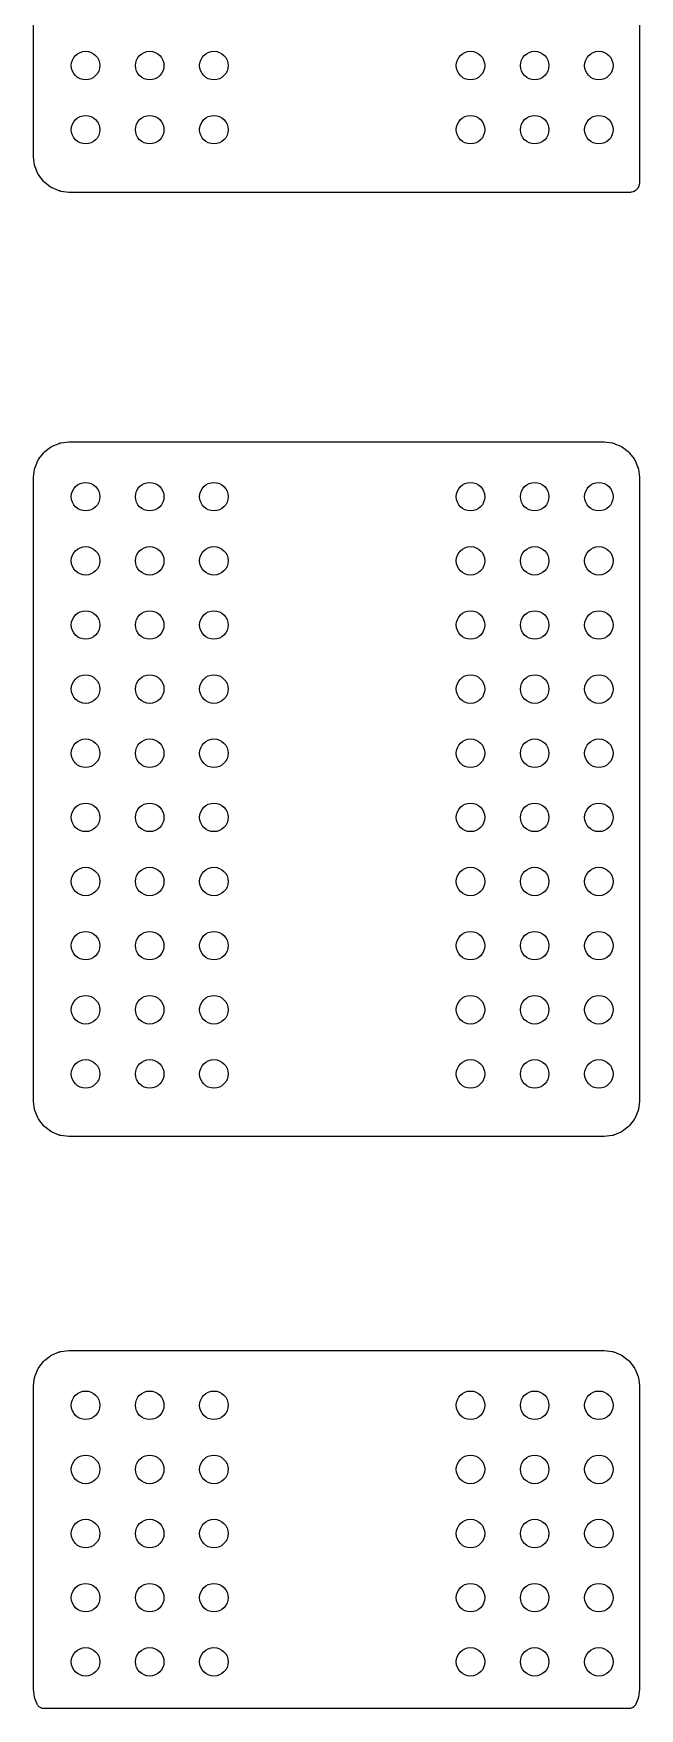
# Model space of a CAD drawing. Extents: x 57.2 to 140.8, y -181.8 to -103.2.
# Drawn here: x 75.75 to 84.25, y -181.78 to -158.27 of the extents above; entities that cross this region are included whole.
import ezdxf

# ---------------------------------------------------------------- set-up
doc = ezdxf.new("R2010")
doc.units = 0
doc.layers.add('BLACK', color=7, linetype='CONTINUOUS')

msp = doc.modelspace()

# ---------------------------------------------------------------- linework, layer by layer
at = {"layer": 'BLACK', "linetype": 'CONTINUOUS'}
for p, q in [((75.75, -159.993), (75.75, -151.257)), ((84.25, -151.257), (84.25, -160.362)), ((75.7506, -159.999), (75.75, -159.993)), ((75.7507, -160.005), (75.7506, -159.999)), ((75.7509, -160.006), (75.7507, -160.005)), ((75.7653, -160.116), (75.7509, -160.006)), ((75.7659, -160.119), (75.7653, -160.116)), ((75.7661, -160.122), (75.7659, -160.119)), ((75.7681, -160.128), (75.7661, -160.122)), ((75.7697, -160.135), (75.7681, -160.128)), ((75.7708, -160.138), (75.7697, -160.135)), ((75.7716, -160.14), (75.7708, -160.138)), ((75.7721, -160.142), (75.7716, -160.14)), ((75.8119, -160.238), (75.7721, -160.142)), ((75.8132, -160.24), (75.8119, -160.238)), ((75.8141, -160.243), (75.8132, -160.24)), ((75.8178, -160.249), (75.8141, -160.243)), ((75.8211, -160.255), (75.8178, -160.249)), ((75.8228, -160.257), (75.8211, -160.255)), ((75.8242, -160.259), (75.8228, -160.257)), ((75.825, -160.26), (75.8242, -160.259)), ((75.8884, -160.343), (75.825, -160.26)), ((75.8902, -160.345), (75.8884, -160.343)), ((75.8917, -160.347), (75.8902, -160.345)), ((75.8969, -160.352), (75.8917, -160.347)), ((75.9018, -160.357), (75.8969, -160.352)), ((75.9039, -160.359), (75.9018, -160.357)), ((75.9058, -160.361), (75.9039, -160.359)), ((75.9069, -160.362), (75.9058, -160.361)), ((75.9896, -160.425), (75.9069, -160.362)), ((75.9918, -160.426), (75.9896, -160.425)), ((75.9938, -160.428), (75.9918, -160.426)), ((76, -160.432), (75.9938, -160.428)), ((76.0061, -160.435), (76, -160.432)), ((76.0086, -160.436), (76.0061, -160.435)), ((76.0109, -160.438), (76.0086, -160.436)), ((76.0122, -160.438), (76.0109, -160.438)), ((76.1084, -160.478), (76.0122, -160.438)), ((76.1109, -160.479), (76.1084, -160.478)), ((76.1133, -160.48), (76.1109, -160.479)), ((76.1202, -160.482), (76.1133, -160.48)), ((76.1271, -160.484), (76.1202, -160.482)), ((76.1297, -160.484), (76.1271, -160.484)), ((76.1323, -160.484), (76.1297, -160.484)), ((76.1336, -160.485), (76.1323, -160.484)), ((76.2435, -160.499), (76.1336, -160.485)), ((76.2494, -160.499), (76.2435, -160.499)), ((76.2552, -160.5), (76.2494, -160.499)), ((76.2566, -160.5), (76.2552, -160.5)), ((84.1118, -160.5), (76.2566, -160.5)), ((84.1144, -160.5), (84.1118, -160.5)), ((84.1171, -160.5), (84.1144, -160.5)), ((84.1241, -160.499), (84.1171, -160.5)), ((84.1313, -160.498), (84.1241, -160.499)), ((84.1338, -160.497), (84.1313, -160.498)), ((84.1364, -160.497), (84.1338, -160.497)), ((84.1377, -160.497), (84.1364, -160.497)), ((84.1616, -160.49), (84.1377, -160.497)), ((84.1672, -160.488), (84.1616, -160.49)), ((84.1729, -160.486), (84.1672, -160.488)), ((84.1763, -160.485), (84.1729, -160.486)), ((84.1799, -160.483), (84.1763, -160.485)), ((84.1849, -160.48), (84.1799, -160.483)), ((84.1902, -160.477), (84.1849, -160.48)), ((84.1932, -160.475), (84.1902, -160.477)), ((84.1965, -160.473), (84.1932, -160.475)), ((84.2008, -160.469), (84.1965, -160.473)), ((84.2055, -160.465), (84.2008, -160.469)), ((84.2064, -160.464), (84.2055, -160.465)), ((84.2143, -160.456), (84.2064, -160.464)), ((84.2181, -160.452), (84.2143, -160.456)), ((84.2222, -160.448), (84.2181, -160.452)), ((84.2243, -160.444), (84.2222, -160.448)), ((84.2267, -160.441), (84.2243, -160.444)), ((84.2295, -160.436), (84.2267, -160.441)), ((84.2327, -160.431), (84.2295, -160.436)), ((84.2341, -160.428), (84.2327, -160.431)), ((84.2359, -160.424), (84.2341, -160.428)), ((84.2377, -160.418), (84.2359, -160.424)), ((84.2398, -160.413), (84.2377, -160.418)), ((84.2402, -160.412), (84.2398, -160.413)), ((84.2466, -160.388), (84.2402, -160.412)), ((84.247, -160.385), (84.2466, -160.388)), ((84.2478, -160.383), (84.247, -160.385)), ((84.2486, -160.376), (84.2478, -160.383)), ((84.2498, -160.368), (84.2486, -160.376)), ((84.25, -160.363), (84.2497, -160.366)), ((84.2497, -160.366), (84.2498, -160.368)), ((84.25, -160.362), (84.25, -160.363)), ((76.0013, -164.068), (76.0074, -164.064)), ((76.0074, -164.064), (76.0099, -164.063)), ((76.0099, -164.063), (76.0122, -164.062)), ((76.0122, -164.062), (76.1084, -164.022)), ((76.1084, -164.022), (76.1097, -164.022)), ((76.1097, -164.022), (76.1122, -164.021)), ((76.1122, -164.021), (76.1146, -164.02)), ((76.1146, -164.02), (76.1216, -164.018)), ((76.1216, -164.018), (76.1285, -164.016)), ((76.1285, -164.016), (76.1311, -164.016)), ((76.1311, -164.016), (76.1336, -164.015)), ((76.1336, -164.015), (76.2435, -164.001)), ((76.2435, -164.001), (76.2449, -164.001)), ((76.2449, -164.001), (76.2507, -164.001)), ((76.2507, -164.001), (76.2566, -164)), ((76.2566, -164), (83.7434, -164)), ((83.7434, -164), (83.7448, -164)), ((83.7448, -164), (83.7506, -164.001)), ((83.7506, -164.001), (83.7565, -164.001)), ((83.7565, -164.001), (83.8664, -164.015)), ((83.8664, -164.015), (83.8677, -164.016)), ((83.8677, -164.016), (83.8703, -164.016)), ((83.8703, -164.016), (83.8729, -164.016)), ((83.8729, -164.016), (83.8798, -164.018)), ((83.8798, -164.018), (83.8867, -164.02)), ((83.8867, -164.02), (83.8891, -164.021)), ((83.8891, -164.021), (83.8916, -164.022)), ((83.8916, -164.022), (83.9878, -164.062)), ((83.9878, -164.062), (83.9891, -164.062)), ((83.9891, -164.062), (83.9914, -164.064)), ((83.9914, -164.064), (83.9939, -164.065)), ((75.7721, -164.358), (75.8119, -164.262)), ((75.8119, -164.262), (75.8125, -164.261)), ((75.8125, -164.261), (75.8138, -164.259)), ((75.8138, -164.259), (75.8147, -164.256)), ((75.8147, -164.256), (75.8185, -164.25)), ((75.8185, -164.25), (75.8219, -164.244)), ((75.8219, -164.244), (75.8236, -164.242)), ((75.8236, -164.242), (75.825, -164.24)), ((75.825, -164.24), (75.8884, -164.157)), ((75.8884, -164.157), (75.8893, -164.156)), ((75.8893, -164.156), (75.8911, -164.154)), ((75.8911, -164.154), (75.8926, -164.152)), ((75.8926, -164.152), (75.8979, -164.147)), ((75.8979, -164.147), (75.9028, -164.142)), ((75.9028, -164.142), (75.905, -164.14)), ((75.905, -164.14), (75.9069, -164.138)), ((75.9069, -164.138), (75.9896, -164.075)), ((75.9896, -164.075), (75.9907, -164.074)), ((75.9907, -164.074), (75.9929, -164.073)), ((75.9929, -164.073), (75.9949, -164.071)), ((75.9949, -164.071), (76.0013, -164.068)), ((83.9939, -164.065), (83.9999, -164.068)), ((83.9999, -164.068), (84.0062, -164.072)), ((84.0062, -164.072), (84.0082, -164.074)), ((84.0082, -164.074), (84.0104, -164.075)), ((84.0104, -164.075), (84.0931, -164.138)), ((84.0931, -164.138), (84.0942, -164.139)), ((84.0942, -164.139), (84.0961, -164.141)), ((84.0961, -164.141), (84.0982, -164.143)), ((84.0982, -164.143), (84.1031, -164.148)), ((84.1031, -164.148), (84.1083, -164.153)), ((84.1083, -164.153), (84.1098, -164.155)), ((84.1098, -164.155), (84.1116, -164.157)), ((84.1116, -164.157), (84.175, -164.24)), ((84.175, -164.24), (84.1758, -164.241)), ((84.1758, -164.241), (84.1772, -164.243)), ((84.1772, -164.243), (84.1789, -164.245)), ((84.1789, -164.245), (84.1822, -164.251)), ((84.1822, -164.251), (84.1859, -164.257)), ((84.1859, -164.257), (84.1868, -164.26)), ((84.1868, -164.26), (84.1881, -164.262)), ((84.1881, -164.262), (84.2279, -164.358)), ((75.75, -164.505), (75.7507, -164.499)), ((75.75, -164.507), (75.75, -164.505)), ((75.75, -173.243), (75.75, -164.507)), ((75.7507, -164.499), (75.7509, -164.494)), ((75.7509, -164.494), (75.7653, -164.384)), ((75.7653, -164.384), (75.7655, -164.382)), ((75.7655, -164.382), (75.7661, -164.38)), ((75.7661, -164.38), (75.7664, -164.377)), ((75.7664, -164.377), (75.7685, -164.37)), ((75.7685, -164.37), (75.7702, -164.363)), ((75.7702, -164.363), (75.7713, -164.361)), ((75.7713, -164.361), (75.7721, -164.358)), ((84.2279, -164.358), (84.2284, -164.36)), ((84.2284, -164.36), (84.2292, -164.362)), ((84.2292, -164.362), (84.2303, -164.365)), ((84.2303, -164.365), (84.2319, -164.372)), ((84.2319, -164.372), (84.2339, -164.378)), ((84.2339, -164.378), (84.2341, -164.381)), ((84.2341, -164.381), (84.2347, -164.384)), ((84.2347, -164.384), (84.2491, -164.494)), ((84.2491, -164.494), (84.2493, -164.495)), ((84.2493, -164.495), (84.2494, -164.501)), ((84.2494, -164.501), (84.25, -164.507)), ((84.25, -164.507), (84.25, -173.243)), ((75.7506, -173.249), (75.75, -173.243)), ((75.7507, -173.255), (75.7506, -173.249)), ((75.7509, -173.256), (75.7507, -173.255)), ((75.7653, -173.366), (75.7509, -173.256)), ((75.7659, -173.369), (75.7653, -173.366)), ((75.7661, -173.372), (75.7659, -173.369)), ((75.7681, -173.378), (75.7661, -173.372)), ((75.7697, -173.385), (75.7681, -173.378)), ((75.7708, -173.388), (75.7697, -173.385)), ((75.7716, -173.39), (75.7708, -173.388)), ((75.7721, -173.392), (75.7716, -173.39)), ((75.8119, -173.488), (75.7721, -173.392)), ((84.2279, -173.392), (84.1881, -173.488)), ((84.2287, -173.389), (84.2279, -173.392)), ((84.2298, -173.387), (84.2287, -173.389)), ((84.2315, -173.38), (84.2298, -173.387)), ((84.2336, -173.373), (84.2315, -173.38)), ((84.2339, -173.37), (84.2336, -173.373)), ((84.2345, -173.368), (84.2339, -173.37)), ((84.2347, -173.366), (84.2345, -173.368)), ((84.2491, -173.256), (84.2347, -173.366)), ((84.2493, -173.251), (84.2491, -173.256)), ((84.25, -173.245), (84.2493, -173.251)), ((84.25, -173.243), (84.25, -173.245)), ((75.8132, -173.49), (75.8119, -173.488)), ((75.8141, -173.493), (75.8132, -173.49)), ((75.8178, -173.499), (75.8141, -173.493)), ((75.8211, -173.505), (75.8178, -173.499)), ((75.8228, -173.507), (75.8211, -173.505)), ((75.8242, -173.509), (75.8228, -173.507)), ((75.825, -173.51), (75.8242, -173.509)), ((75.8884, -173.593), (75.825, -173.51)), ((75.8902, -173.595), (75.8884, -173.593)), ((75.8917, -173.597), (75.8902, -173.595)), ((75.8969, -173.602), (75.8917, -173.597)), ((75.9018, -173.607), (75.8969, -173.602)), ((75.9039, -173.609), (75.9018, -173.607)), ((75.9058, -173.611), (75.9039, -173.609)), ((75.9069, -173.612), (75.9058, -173.611)), ((75.9896, -173.675), (75.9069, -173.612)), ((75.9918, -173.676), (75.9896, -173.675)), ((75.9938, -173.678), (75.9918, -173.676)), ((76, -173.682), (75.9938, -173.678)), ((76.0061, -173.685), (76, -173.682)), ((76.0086, -173.686), (76.0061, -173.685)), ((76.0109, -173.688), (76.0086, -173.686)), ((76.0122, -173.688), (76.0109, -173.688)), ((76.1084, -173.728), (76.0122, -173.688)), ((83.9878, -173.688), (83.8916, -173.728)), ((83.9901, -173.687), (83.9878, -173.688)), ((83.9926, -173.686), (83.9901, -173.687)), ((83.9987, -173.682), (83.9926, -173.686)), ((84.0051, -173.679), (83.9987, -173.682)), ((84.0071, -173.677), (84.0051, -173.679)), ((84.0093, -173.676), (84.0071, -173.677)), ((84.0104, -173.675), (84.0093, -173.676)), ((84.0931, -173.612), (84.0104, -173.675)), ((84.095, -173.61), (84.0931, -173.612)), ((84.0972, -173.608), (84.095, -173.61)), ((84.1021, -173.603), (84.0972, -173.608)), ((84.1074, -173.598), (84.1021, -173.603)), ((84.1089, -173.596), (84.1074, -173.598)), ((84.1107, -173.594), (84.1089, -173.596)), ((84.1116, -173.593), (84.1107, -173.594)), ((84.175, -173.51), (84.1116, -173.593)), ((84.1764, -173.508), (84.175, -173.51)), ((84.1781, -173.506), (84.1764, -173.508)), ((84.1815, -173.5), (84.1781, -173.506)), ((84.1853, -173.494), (84.1815, -173.5)), ((84.1862, -173.491), (84.1853, -173.494)), ((84.1875, -173.489), (84.1862, -173.491)), ((84.1881, -173.488), (84.1875, -173.489)), ((76.1109, -173.729), (76.1084, -173.728)), ((76.1133, -173.73), (76.1109, -173.729)), ((76.1202, -173.732), (76.1133, -173.73)), ((76.1271, -173.734), (76.1202, -173.732)), ((76.1297, -173.734), (76.1271, -173.734)), ((76.1323, -173.734), (76.1297, -173.734)), ((76.1336, -173.735), (76.1323, -173.734)), ((76.2435, -173.749), (76.1336, -173.735)), ((76.2494, -173.749), (76.2435, -173.749)), ((76.2552, -173.75), (76.2494, -173.749)), ((76.2566, -173.75), (76.2552, -173.75)), ((83.7434, -173.75), (76.2566, -173.75)), ((83.7493, -173.749), (83.7434, -173.75)), ((83.7551, -173.749), (83.7493, -173.749)), ((83.7565, -173.749), (83.7551, -173.749)), ((83.8664, -173.735), (83.7565, -173.749)), ((83.8689, -173.734), (83.8664, -173.735)), ((83.8715, -173.734), (83.8689, -173.734)), ((83.8784, -173.732), (83.8715, -173.734)), ((83.8854, -173.73), (83.8784, -173.732)), ((83.8878, -173.729), (83.8854, -173.73)), ((83.8903, -173.728), (83.8878, -173.729)), ((83.8916, -173.728), (83.8903, -173.728)), ((76.1336, -176.765), (76.2435, -176.751)), ((76.2435, -176.751), (76.2449, -176.751)), ((76.2449, -176.751), (76.2507, -176.751)), ((76.2507, -176.751), (76.2566, -176.75)), ((76.2566, -176.75), (83.7434, -176.75)), ((83.7434, -176.75), (83.7448, -176.75)), ((83.7448, -176.75), (83.7506, -176.751)), ((83.7506, -176.751), (83.7565, -176.751)), ((83.7565, -176.751), (83.8664, -176.765)), ((75.8219, -176.994), (75.8236, -176.992)), ((75.8236, -176.992), (75.825, -176.99)), ((75.825, -176.99), (75.8884, -176.907)), ((75.8884, -176.907), (75.8893, -176.906)), ((75.8893, -176.906), (75.8911, -176.904)), ((75.8911, -176.904), (75.8926, -176.902)), ((75.8926, -176.902), (75.8979, -176.897)), ((75.8979, -176.897), (75.9028, -176.892)), ((75.9028, -176.892), (75.905, -176.89)), ((75.905, -176.89), (75.9069, -176.888)), ((75.9069, -176.888), (75.9896, -176.825)), ((75.9896, -176.825), (75.9907, -176.824)), ((75.9907, -176.824), (75.9929, -176.823)), ((75.9929, -176.823), (75.9949, -176.821)), ((75.9949, -176.821), (76.0013, -176.818)), ((76.0013, -176.818), (76.0074, -176.814)), ((76.0074, -176.814), (76.0099, -176.813)), ((76.0099, -176.813), (76.0122, -176.812)), ((76.0122, -176.812), (76.1084, -176.772)), ((76.1084, -176.772), (76.1097, -176.772)), ((76.1097, -176.772), (76.1122, -176.771)), ((76.1122, -176.771), (76.1146, -176.77)), ((76.1146, -176.77), (76.1216, -176.768)), ((76.1216, -176.768), (76.1285, -176.766)), ((76.1285, -176.766), (76.1311, -176.766)), ((76.1311, -176.766), (76.1336, -176.765)), ((83.8664, -176.765), (83.8677, -176.766)), ((83.8677, -176.766), (83.8703, -176.766)), ((83.8703, -176.766), (83.8729, -176.766)), ((83.8729, -176.766), (83.8798, -176.768)), ((83.8798, -176.768), (83.8867, -176.77)), ((83.8867, -176.77), (83.8891, -176.771)), ((83.8891, -176.771), (83.8916, -176.772)), ((83.8916, -176.772), (83.9878, -176.812)), ((83.9878, -176.812), (83.9891, -176.812)), ((83.9891, -176.812), (83.9914, -176.814)), ((83.9914, -176.814), (83.9939, -176.815)), ((83.9939, -176.815), (83.9999, -176.818)), ((83.9999, -176.818), (84.0062, -176.822)), ((84.0062, -176.822), (84.0082, -176.824)), ((84.0082, -176.824), (84.0104, -176.825)), ((84.0104, -176.825), (84.0931, -176.888)), ((84.0931, -176.888), (84.0942, -176.889)), ((84.0942, -176.889), (84.0961, -176.891)), ((84.0961, -176.891), (84.0982, -176.893)), ((84.0982, -176.893), (84.1031, -176.898)), ((84.1031, -176.898), (84.1083, -176.903)), ((84.1083, -176.903), (84.1098, -176.905)), ((84.1098, -176.905), (84.1116, -176.907)), ((84.1116, -176.907), (84.175, -176.99)), ((84.175, -176.99), (84.1758, -176.991)), ((84.1758, -176.991), (84.1772, -176.993)), ((75.7509, -177.244), (75.7653, -177.134)), ((75.7653, -177.134), (75.7655, -177.132)), ((75.7655, -177.132), (75.7661, -177.13)), ((75.7661, -177.13), (75.7664, -177.127)), ((75.7664, -177.127), (75.7685, -177.12)), ((75.7685, -177.12), (75.7702, -177.113)), ((75.7702, -177.113), (75.7713, -177.111)), ((75.7713, -177.111), (75.7721, -177.108)), ((75.7721, -177.108), (75.8119, -177.012)), ((75.8119, -177.012), (75.8125, -177.011)), ((75.8125, -177.011), (75.8138, -177.009)), ((75.8138, -177.009), (75.8147, -177.006)), ((75.8147, -177.006), (75.8185, -177)), ((75.8185, -177), (75.8219, -176.994)), ((84.1772, -176.993), (84.1789, -176.995)), ((84.1789, -176.995), (84.1822, -177.001)), ((84.1822, -177.001), (84.1859, -177.007)), ((84.1859, -177.007), (84.1868, -177.01)), ((84.1868, -177.01), (84.1881, -177.012)), ((84.1881, -177.012), (84.2279, -177.108)), ((84.2279, -177.108), (84.2284, -177.11)), ((84.2284, -177.11), (84.2292, -177.112)), ((84.2292, -177.112), (84.2303, -177.115)), ((84.2303, -177.115), (84.2319, -177.122)), ((84.2319, -177.122), (84.2339, -177.128)), ((84.2339, -177.128), (84.2341, -177.131)), ((84.2341, -177.131), (84.2347, -177.134)), ((84.2347, -177.134), (84.2491, -177.244)), ((75.75, -177.255), (75.7507, -177.249)), ((75.75, -177.257), (75.75, -177.255)), ((75.75, -181.493), (75.75, -177.257)), ((75.7507, -177.249), (75.7509, -177.244)), ((84.2491, -177.244), (84.2493, -177.245)), ((84.2493, -177.245), (84.2494, -177.251)), ((84.2494, -177.251), (84.25, -177.257)), ((84.25, -177.257), (84.25, -181.493)), ((75.7506, -181.499), (75.75, -181.493)), ((75.7507, -181.505), (75.7506, -181.499)), ((75.7509, -181.506), (75.7507, -181.505)), ((75.7653, -181.616), (75.7509, -181.506)), ((75.7659, -181.619), (75.7653, -181.616)), ((75.7661, -181.622), (75.7659, -181.619)), ((75.7681, -181.628), (75.7661, -181.622)), ((75.7697, -181.635), (75.7681, -181.628)), ((75.7708, -181.638), (75.7697, -181.635)), ((75.7716, -181.64), (75.7708, -181.638)), ((75.7721, -181.642), (75.7716, -181.64)), ((75.8018, -181.713), (75.7721, -181.642)), ((84.2279, -181.642), (84.1982, -181.713)), ((84.2287, -181.639), (84.2279, -181.642)), ((84.2298, -181.637), (84.2287, -181.639)), ((84.2315, -181.63), (84.2298, -181.637)), ((84.2336, -181.623), (84.2315, -181.63)), ((84.2339, -181.62), (84.2336, -181.623)), ((84.2345, -181.618), (84.2339, -181.62)), ((84.2347, -181.616), (84.2345, -181.618)), ((84.2491, -181.506), (84.2347, -181.616)), ((84.2493, -181.501), (84.2491, -181.506)), ((84.25, -181.495), (84.2493, -181.501)), ((84.25, -181.493), (84.25, -181.495)), ((75.8062, -181.722), (75.8018, -181.713)), ((75.8105, -181.73), (75.8062, -181.722)), ((75.8108, -181.73), (75.8105, -181.73)), ((75.811, -181.73), (75.8108, -181.73)), ((75.8169, -181.738), (75.811, -181.73)), ((75.8227, -181.745), (75.8169, -181.738)), ((75.823, -181.745), (75.8227, -181.745)), ((75.8233, -181.746), (75.823, -181.745)), ((75.8305, -181.752), (75.8233, -181.746)), ((75.8377, -181.758), (75.8305, -181.752)), ((75.838, -181.758), (75.8377, -181.758)), ((75.8384, -181.758), (75.838, -181.758)), ((75.8466, -181.762), (75.8384, -181.758)), ((75.8548, -181.767), (75.8466, -181.762)), ((75.8552, -181.767), (75.8548, -181.767)), ((75.8556, -181.767), (75.8552, -181.767)), ((75.8644, -181.77), (75.8556, -181.767)), ((75.8734, -181.773), (75.8644, -181.77)), ((75.8738, -181.773), (75.8734, -181.773)), ((75.8742, -181.773), (75.8738, -181.773)), ((75.8836, -181.774), (75.8742, -181.773)), ((75.8928, -181.775), (75.8836, -181.774)), ((75.8936, -181.775), (75.8928, -181.775)), ((75.8937, -181.775), (75.8936, -181.775)), ((75.8936, -181.775), (75.8936, -181.775)), ((75.8942, -181.775), (75.8937, -181.775)), ((84.1058, -181.775), (75.8942, -181.775)), ((84.1152, -181.774), (84.1058, -181.775)), ((84.1244, -181.773), (84.1152, -181.774)), ((84.1248, -181.773), (84.1244, -181.773)), ((84.1253, -181.773), (84.1248, -181.773)), ((84.1343, -181.77), (84.1253, -181.773)), ((84.1431, -181.768), (84.1343, -181.77)), ((84.1435, -181.768), (84.1431, -181.768)), ((84.1439, -181.767), (84.1435, -181.768)), ((84.1522, -181.763), (84.1439, -181.767)), ((84.1604, -181.759), (84.1522, -181.763)), ((84.1608, -181.758), (84.1604, -181.759)), ((84.1612, -181.758), (84.1608, -181.758)), ((84.1684, -181.752), (84.1612, -181.758)), ((84.1757, -181.747), (84.1684, -181.752)), ((84.176, -181.746), (84.1757, -181.747)), ((84.1763, -181.746), (84.176, -181.746)), ((84.1822, -181.739), (84.1763, -181.746)), ((84.1883, -181.732), (84.1822, -181.739)), ((84.1885, -181.731), (84.1883, -181.732)), ((84.1887, -181.731), (84.1885, -181.731)), ((84.1932, -181.723), (84.1887, -181.731)), ((84.1977, -181.715), (84.1932, -181.723)), ((84.198, -181.714), (84.1977, -181.715)), ((84.1982, -181.713), (84.198, -181.714)), ((84.198, -181.714), (84.198, -181.714)), ((84.198, -181.714), (84.198, -181.714))]:
    msp.add_line(p, q, dxfattribs=at)
at = {"layer": 'BLACK'}
for centre in [(76.48, -158.72), (77.38, -158.72), (78.28, -158.72), (81.88, -158.72), (82.78, -158.72), (83.68, -158.72), (76.48, -159.62), (77.38, -159.62), (78.28, -159.62), (81.88, -159.62), (82.78, -159.62), (83.68, -159.62), (76.48, -164.77), (77.38, -164.77), (78.28, -164.77), (81.88, -164.77), (82.78, -164.77), (83.68, -164.77), (76.48, -165.67), (77.38, -165.67), (78.28, -165.67), (81.88, -165.67), (82.78, -165.67), (83.68, -165.67), (76.48, -166.57), (77.38, -166.57), (78.28, -166.57), (81.88, -166.57), (82.78, -166.57), (83.68, -166.57), (76.48, -167.47), (77.38, -167.47), (78.28, -167.47), (81.88, -167.47), (82.78, -167.47), (83.68, -167.47), (76.48, -168.37), (77.38, -168.37), (78.28, -168.37), (81.88, -168.37), (82.78, -168.37), (83.68, -168.37), (76.48, -169.27), (77.38, -169.27), (78.28, -169.27), (81.88, -169.27), (82.78, -169.27), (83.68, -169.27), (76.48, -170.17), (77.38, -170.17), (78.28, -170.17), (81.88, -170.17), (82.78, -170.17), (83.68, -170.17), (76.48, -171.07), (77.38, -171.07), (78.28, -171.07), (81.88, -171.07), (82.78, -171.07), (83.68, -171.07), (76.48, -171.97), (77.38, -171.97), (78.28, -171.97), (81.88, -171.97), (82.78, -171.97), (83.68, -171.97), (76.48, -172.87), (77.38, -172.87), (78.28, -172.87), (81.88, -172.87), (82.78, -172.87), (83.68, -172.87), (76.48, -177.52), (77.38, -177.52), (78.28, -177.52), (81.88, -177.52), (82.78, -177.52), (83.68, -177.52), (76.48, -178.42), (77.38, -178.42), (78.28, -178.42), (81.88, -178.42), (82.78, -178.42), (83.68, -178.42), (76.48, -179.32), (77.38, -179.32), (78.28, -179.32), (81.88, -179.32), (82.78, -179.32), (83.68, -179.32), (76.48, -180.22), (77.38, -180.22), (78.28, -180.22), (81.88, -180.22), (82.78, -180.22), (83.68, -180.22), (76.48, -181.12), (77.38, -181.12), (78.28, -181.12), (81.88, -181.12), (82.78, -181.12), (83.68, -181.12)]:
    msp.add_circle(centre, 0.2, dxfattribs=at)

doc.saveas('drawing.dxf')
